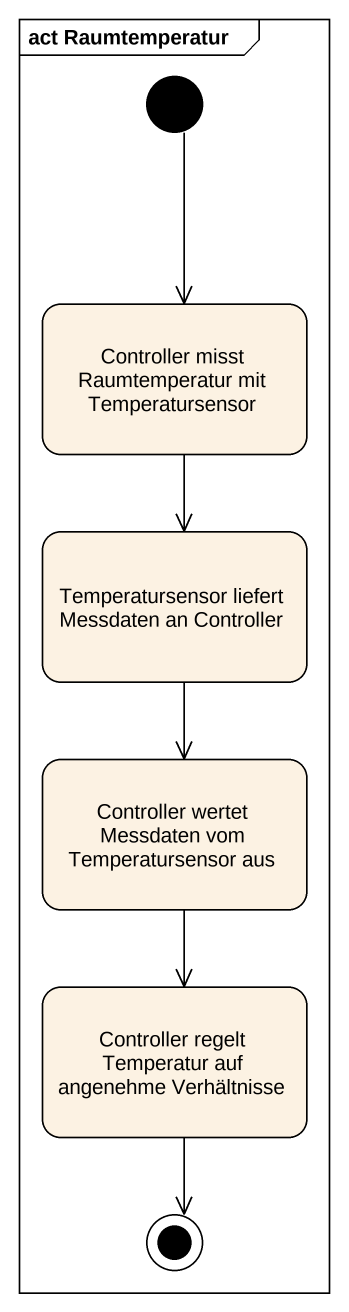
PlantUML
@startuml
mainframe act Raumtemperatur
hide empty description
state "Controller misst Raumtemperatur mit Temperatursensor" as Controller_misst
state "Temperatursensor liefert Messdaten an Controller" as Temperatursensor_liefert
state "Controller wertet Messdaten vom Temperatursensor aus" as Controller_wertet_Messdaten
state "Controller regelt Temperatur auf angenehme Verhältnisse" as Controller_regelt
[*] --> Controller_misst
Controller_misst --> Temperatursensor_liefert
Temperatursensor_liefert --> Controller_wertet_Messdaten
Controller_wertet_Messdaten --> Controller_regelt
Controller_regelt --> [*]
@enduml
